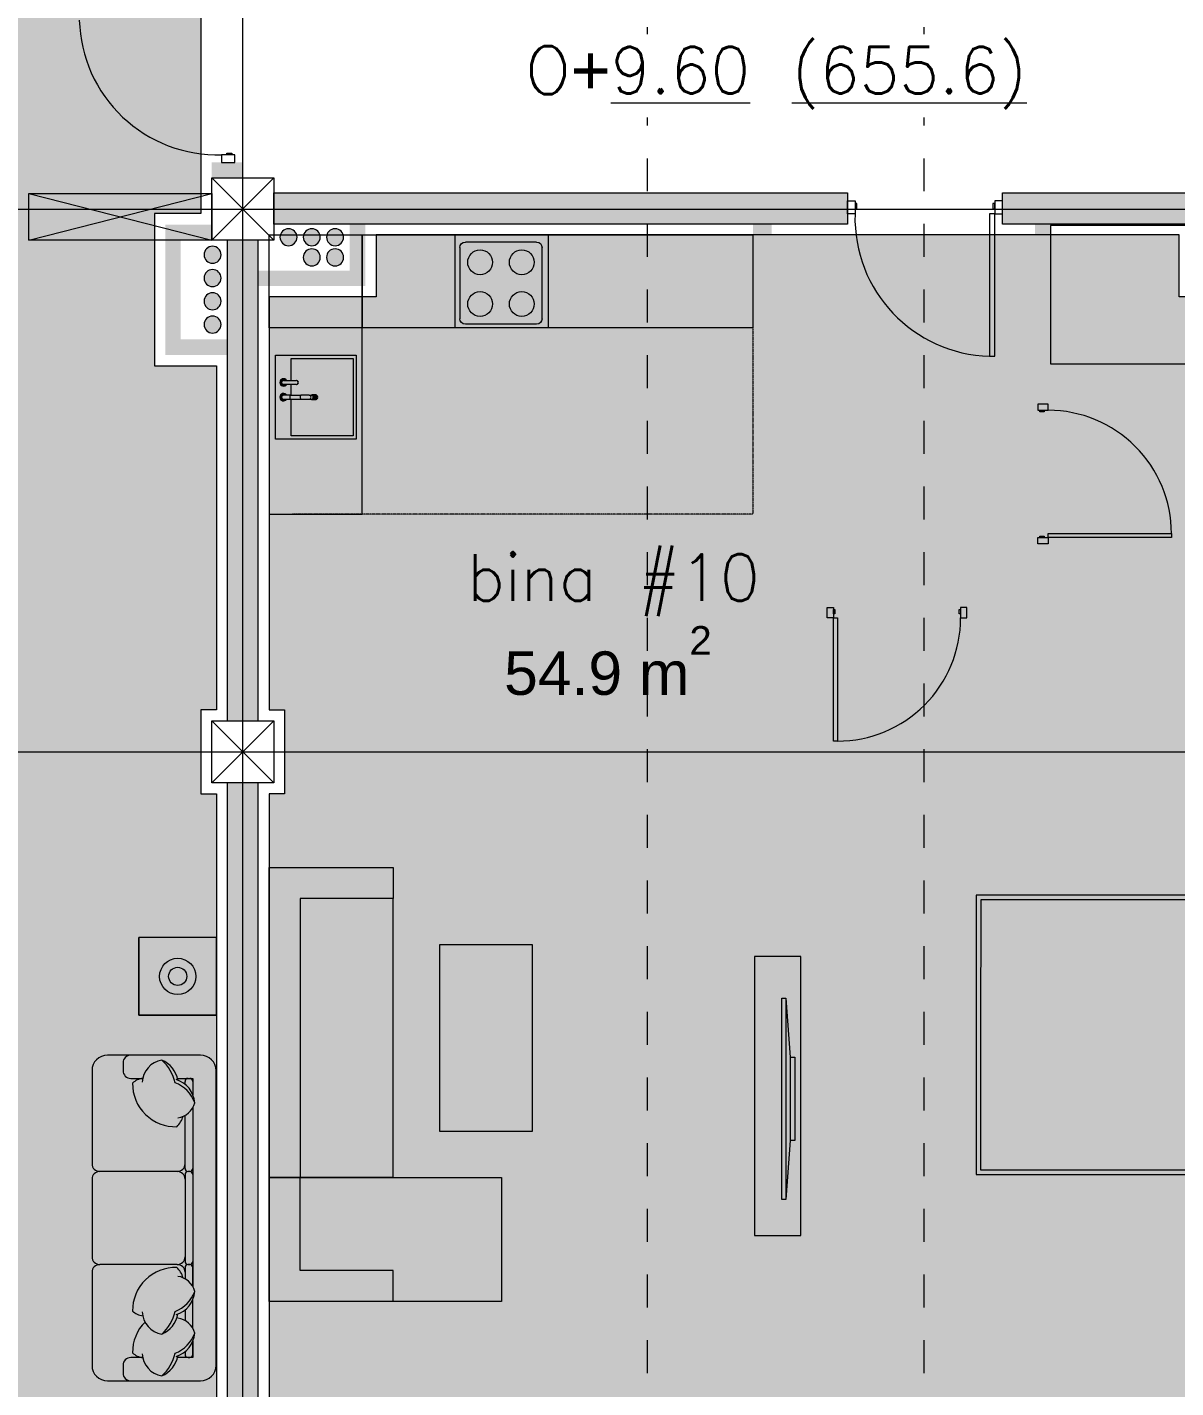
# Model space of a CAD drawing. Header units: millimetres. Extents: x 476571643 to 477489869, y 4620928210 to 4621294454.
# Drawn here: x 477222410 to 477229820, y 4621171027 to 4621179799 of the extents above; entities that cross this region are included whole.
import ezdxf

# ---------------------------------------------------------------- set-up
doc = ezdxf.new("R2010")
doc.units = ezdxf.units.MM
doc.header["$MEASUREMENT"] = 0
doc.set_wipeout_variables(frame=1)
for name, pattern in [('ACAD_ISO02W100', [7.5, 6, -1.5]), ('dash fine 0_25', [0.5952, 0.2976, -0.2976]), ('Dashed', [423.333333, 211.666667, -211.666667]), ('Wipeout_Contour', [1000, 0, -1000])]:
    doc.linetypes.add(name, pattern=pattern)
for name, color, linetype, lineweight in [('0_Pen_No__2_Pen_No__7_Pen_No__2_Pen_No__7', 7, 'Continuous', 0), ('2D Drafting - General_Pen_No__1_Pen_No__7', 7, 'Continuous', 0), ('2D Drafting - General_Pen_No__1_Pen_No__7_Pen_No__7', 7, 'Continuous', 0), ('2D Drafting - General_Pen_No__250_Pen_No__2_Pen_No__7', 7, 'Continuous', 0), ('2D Drafting - General_Pen_No__250_Pen_No__7_Pen_No__250', 7, 'Continuous', 0), ('2D Drafting - General_Pen_No__250_Pen_No__7_Pen_No__7', 7, 'Continuous', 0), ('2D Drafting - General_Pen_No__7_Pen_No__7_Pen_No__7', 7, 'Continuous', 0), ('Annotation - Text_Pen_No__7_Pen_No__142', 142, 'Continuous', 0), ('Doors_Pen_No__7_Pen_No__7_Pen_No__7', 7, 'Continuous', 0), ('G-Anno-Nplt_Pen_No__142', 142, 'Continuous', 0), ('G-Anno-Nplt_Pen_No__151', 151, 'Continuous', 0), ('G-Anno-Nplt_Pen_No__4', 7, 'Continuous', 0), ('New_--------AVEJI_MODZRAVI_Pen_No__7', 7, 'Continuous', 0), ('New_--------AVEJI_UDZRAVI_Pen_No__7', 7, 'Continuous', 0), ('New_._Pen_No__1', 1, 'Continuous', 0), ('New_0_Pen_No__7', 7, 'Continuous', 0), ('New_aveji_Pen_No__7', 7, 'Continuous', 0), ('New_R03_Nakveti_Pen_No__4', 7, 'Continuous', 0), ('New_shenobebi_Pen_No__1', 1, 'Continuous', 0), ('shaxtebi da milebi_Pen_No__1_Pen_No__1_Pen_No__1', 1, 'Continuous', 0), ('shaxtebi da milebi_Pen_No__5_Pen_No__5_Pen_No__5', 5, 'Continuous', 0), ('zoma_Pen_No__142', 142, 'Continuous', 0), ('zoma_Pen_No__5_Pen_No__5', 5, 'Continuous', 0)]:
    doc.layers.add(name, color=color, linetype=linetype, lineweight=lineweight)
doc.layers.add('New_--aveji_Pen_No__251', color=7, linetype='Continuous', lineweight=0, true_color=0x656565)
doc.layers.add('shaxtebi da milebi_Pen_No__5_Pen_No__5_Pen_No__252', color=7, linetype='Continuous', lineweight=0, true_color=0x666666)
doc.layers.add('New_R03_Nakveti', color=7, linetype='Continuous')
doc.layers.add('zoma', color=7, linetype='Continuous')
doc.styles.add('GENERATED_STYLE_1', font='arial.ttf')
doc.styles.add('GENERATED_STYLE_2', font='arial.ttf')
doc.dimstyles.new('GENERATED_STYLE__7', dxfattribs={"dimtxt": 200, "dimasz": 64.421331, "dimexe": 0.18, "dimexo": 3, "dimgap": 0.09, "dimtad": 1, "dimlfac": 0.001, "dimzin": 0, "dimdsep": 46, "dimtxsty": 'GENERATED_STYLE_2', "dimblk": 'ARROWHEAD_2', "dimblk1": 'ARROWHEAD_2', "dimblk2": 'ARROWHEAD_2', "dimcen": 0.09, "dimclrd": 142, "dimclre": 142, "dimclrt": 142, "dimadec": 0, "dimazin": 0, "dimtfac": 1, "dimtdec": 4, "dimtmove": 0, "dimatfit": 3, "dimfxl": 1, "dimtolj": 1, "dimtzin": 0, "dimarcsym": 0})

# ---------------------------------------------------------------- blocks, each defined once
blk = doc.blocks.new('Bed Layout 23')
at = {"layer": 'New_R03_Nakveti_Pen_No__4', "color": 7, "linetype": 'Continuous', "lineweight": 0}
for p, q in [((-900, 0), (-1400, 0)), ((-1400, 0), (-1400, -300)), ((-900, -300), (-900, 0)), ((900, 0), (-900, 0)), ((-900, 0), (-900, -2000)), ((1400, 0), (900, 0)), ((900, 0), (900, -300)), ((900, -2000), (900, 0)), ((1400, -300), (1400, 0)), ((-1400, -300), (-900, -300)), ((900, -300), (1400, -300)), ((-690, -440), (-870, -620)), ((0, -440), (-690, -440)), ((-690, -440), (-690, -620)), ((690, -440), (0, -440)), ((870, -620), (690, -440)), ((690, -440), (690, -620)), ((-870, -620), (-870, -1970)), ((-870, -620), (-690, -620)), ((870, -620), (690, -620)), ((870, -1970), (870, -620)), ((-900, -2000), (900, -2000)), ((-870, -1970), (0, -1970)), ((0, -1970), (870, -1970))]:
    blk.add_line(p, q, dxfattribs=at)
at = {"layer": 'New_R03_Nakveti_Pen_No__4', "color": 7, "linetype": 'Continuous', "lineweight": 0, "flags": 128}
for points in [[(-60, -440), (-60, -60), (-840, -60), (-840, -480), (-730, -480), (-690, -440)], [(690, -440), (730, -480), (840, -480), (840, -60), (60, -60), (60, -440)]]:
    blk.add_lwpolyline(points, close=True, dxfattribs=at)
blk = doc.blocks.new('*D1381', base_point=(476844527.1, 4621385791))
at = {"layer": 'zoma_Pen_No__142', "color": 142, "linetype": 'Continuous', "lineweight": 0, "transparency": 16777216}
for p, q in [((477240444.6, 4621185727.3), (477240317.5, 4621185727.3)), ((477240423.4, 4621185702.8), (477240338.7, 4621185751.7)), ((477240381, 4621168027.3), (477240381, 4621185727.3)), ((477240444.6, 4621168027.3), (477240317.5, 4621168027.3)), ((477240338.7, 4621168051.7), (477240423.4, 4621168002.8)), ((477240381, 4621167985.8), (477240381, 4621168027.3))]:
    blk.add_line(p, q, dxfattribs=at)
at = {"layer": 'zoma_Pen_No__142', "color": 142, "lineweight": 0, "transparency": 16777216, "insert": (477240341, 4621176535.3), "char_height": 200, "attachment_point": 7, "rotation": 90, "style": 'GENERATED_STYLE_2'}
blk.add_mtext('\\A1;{\\pql;\\fArial CYR|b0|i0|c204|p34;17.70}', dxfattribs=at)
blk = doc.blocks.new('ARROWHEAD_2')
at = {"color": 0, "linetype": 'Continuous', "lineweight": 0}
for p, q in [((0, 0), (-1, 0)), ((-0.38, -0.66), (0.38, 0.66))]:
    blk.add_line(p, q, dxfattribs=at)

msp = doc.modelspace()

# ---------------------------------------------------------------- hatches: boundary and pattern name
at = {"layer": '2D Drafting - General_Pen_No__250_Pen_No__2_Pen_No__7', "linetype": 'Continuous', "lineweight": 0}
for points in [[(477229011.083, 4621178530.53), (477229011.083, 4621177368.952), (477228911.359, 4621177368.952), (477228911.359, 4621178530.53)], [(477228911.359, 4621176468.952), (477229011.083, 4621176468.952), (477229011.083, 4621176078.616), (477228911.359, 4621176078.615)], [(477230660.935, 4621175980.492), (477230660.935, 4621176078.615), (477228471.456, 4621176078.616), (477228471.456, 4621175980.492)]]:
    msp.add_hatch(color=7, dxfattribs=at).paths.add_polyline_path(points)
at = {"layer": '2D Drafting - General_Pen_No__250_Pen_No__7_Pen_No__7', "linetype": 'Continuous', "lineweight": 0}
for points in [[(477223601.121, 4621178927.272), (477223601.121, 4621178827.272), (477223801.121, 4621178827.272), (477223801.121, 4621178927.272)], [(477224001.121, 4621178530.53), (477224001.121, 4621178730.53), (477227701.121, 4621178730.53), (477227701.121, 4621178530.53)], [(477228701.121, 4621178530.53), (477228701.121, 4621178730.53), (477230501.121, 4621178730.53), (477230501.121, 4621178530.53)], [(477223301.121, 4621177687.084), (477223301.121, 4621178527.272), (477223401.121, 4621178527.272), (477223601.121, 4621178527.272), (477223601.121, 4621178427.272), (477223401.121, 4621178427.272), (477223401.121, 4621177787.272), (477223701.121, 4621177787.272), (477223701.121, 4621177687.084)], [(477224491.121, 4621178530.53), (477224591.309, 4621178530.53), (477224591.309, 4621178130.53), (477223901.121, 4621178130.53), (477223901.121, 4621178230.53), (477224491.121, 4621178230.53)], [(477227091.766, 4621177577.567), (477227091.766, 4621178530.53), (477227211.766, 4621178530.53), (477227211.766, 4621177577.567)], [(477223901.121, 4621175327.272), (477223901.121, 4621178427.272), (477223701.121, 4621178427.272), (477223701.121, 4621175327.272)], [(477227521.394, 4621176078.616), (477227571.456, 4621176078.616), (477227571.456, 4621175980.492), (477227521.394, 4621175980.492), (477227521.394, 4621169927.272), (477227401.394, 4621169927.272), (477227401.394, 4621176078.616)], [(477223901.121, 4621168427.272), (477223901.121, 4621174927.272), (477223701.121, 4621174927.272), (477223701.121, 4621168427.272)]]:
    msp.add_hatch(color=7, dxfattribs=at).paths.add_polyline_path(points)
at = {"layer": 'G-Anno-Nplt_Pen_No__151', "linetype": 'Continuous', "lineweight": 0, "true_color": 0x1f2f3f}
for points in [[(477216971.12, 4621173967.084), (477217371.121, 4621173967.084), (477217371.121, 4621175097.272), (477217171.121, 4621175097.272), (477217171.121, 4621175397.272), (477216971.12, 4621175397.272), (477216971.12, 4621178357.272), (477217171.121, 4621178357.272), (477217171.121, 4621178527.272), (477217171.121, 4621178657.272), (477217371.121, 4621178657.272), (477217371.121, 4621179787.46), (477216971.121, 4621179787.46), (477216971.121, 4621184357.272), (477220471.302, 4621184357.272), (477220471.302, 4621185457.272), (477223531.121, 4621185457.272), (477223531.121, 4621185257.272), (477223531.121, 4621181520.891), (477223601.24, 4621181520.891), (477223601.24, 4621180170.843), (477223531.121, 4621180170.843), (477223531.121, 4621178597.272), (477223231.121, 4621178597.272), (477223231.121, 4621177617.084), (477223631.121, 4621177617.084), (477223631.121, 4621175397.272), (477223531.121, 4621175397.272), (477223531.121, 4621174857.272), (477223631.121, 4621174857.272), (477223631.121, 4621169997.272), (477216971.12, 4621169997.272)], [(477223971.121, 4621169997.272), (477230531.121, 4621169997.272), (477230531.121, 4621174857.272), (477230431.121, 4621174857.272), (477230431.121, 4621175397.272), (477230531.121, 4621175397.272), (477230531.121, 4621178060.53), (477229840.933, 4621178060.53), (477229840.933, 4621178460.53), (477224661.309, 4621178460.53), (477224661.309, 4621178060.529), (477223971.121, 4621178060.529), (477223971.121, 4621175397.272), (477224071.121, 4621175397.272), (477224071.121, 4621174857.272), (477223971.121, 4621174857.272)]]:
    msp.add_hatch(color=169, dxfattribs=at).paths.add_polyline_path(points)
at = {"layer": 'shaxtebi da milebi_Pen_No__1_Pen_No__1_Pen_No__1', "linetype": 'Continuous', "lineweight": 0}
for points in [[(477224151.121, 4621178445.53, -1), (477224041.121, 4621178445.53, -1)], [(477223606.121, 4621178277.272, -1), (477223606.121, 4621178387.272, -1)]]:
    msp.add_hatch(color=1, dxfattribs=at).paths.add_polyline_path(points)
at = {"layer": 'shaxtebi da milebi_Pen_No__5_Pen_No__5_Pen_No__252', "linetype": 'Continuous', "lineweight": 0, "true_color": 0x666666}
for points in [[(477224301.121, 4621178315.53, 1), (477224191.121, 4621178315.53, 1)], [(477223606.121, 4621177827.272, 1), (477223606.121, 4621177937.272, 1)]]:
    msp.add_hatch(color=251, dxfattribs=at).paths.add_polyline_path(points)
at = {"layer": 'shaxtebi da milebi_Pen_No__5_Pen_No__5_Pen_No__5', "linetype": 'Continuous', "lineweight": 0}
for points in [[(477224246.121, 4621178500.53, 1), (477224246.121, 4621178390.53, 1)], [(477224396.121, 4621178500.53, 1), (477224396.121, 4621178390.53, 1)], [(477224396.121, 4621178370.53, 1), (477224396.121, 4621178260.53, 1)], [(477223606.121, 4621178237.272, 1), (477223606.121, 4621178127.272, 1)], [(477223606.121, 4621178087.272, 1), (477223606.121, 4621177977.272, 1)]]:
    msp.add_hatch(color=5, dxfattribs=at).paths.add_polyline_path(points)

# ---------------------------------------------------------------- linework, layer by layer
at = {"layer": '0_Pen_No__2_Pen_No__7_Pen_No__2_Pen_No__7', "color": 7, "linetype": 'Continuous', "lineweight": 0, "flags": 128}
msp.add_lwpolyline([(477229910.933, 4621178521.781), (477229011.083, 4621178521.781), (477229011.083, 4621177628.784), (477229910.933, 4621177628.783)], close=True, dxfattribs=at)
at = {"layer": '2D Drafting - General_Pen_No__1_Pen_No__7', "color": 7, "linetype": 'Continuous', "lineweight": 0}
for p, q in [((477223601.121, 4621178427.272), (477224001.121, 4621178827.272)), ((477224001.121, 4621178427.272), (477223601.121, 4621178827.272)), ((477223601.121, 4621174927.272), (477224001.121, 4621175327.272)), ((477224001.121, 4621174927.272), (477223601.121, 4621175327.272))]:
    msp.add_line(p, q, dxfattribs=at)
at = {"layer": '2D Drafting - General_Pen_No__1_Pen_No__7', "color": 7, "linetype": 'Continuous', "lineweight": 0, "flags": 128}
for points in [[(477224001.121, 4621178427.272), (477223601.121, 4621178427.272), (477223601.121, 4621178827.272), (477224001.121, 4621178827.272)], [(477224001.121, 4621174927.272), (477223601.121, 4621174927.272), (477223601.121, 4621175327.272), (477224001.121, 4621175327.272)]]:
    msp.add_lwpolyline(points, close=True, dxfattribs=at)
at = {"layer": '2D Drafting - General_Pen_No__1_Pen_No__7_Pen_No__7', "color": 7, "linetype": 'Continuous', "lineweight": 0}
for centre, start, end in [((477223639.369, 4621179869.55), 181.603806, 271.603806), ((477228643.399, 4621178570.362), 178.396194, 268.396194)]:
    msp.add_arc(centre, 893.239, start, end, dxfattribs=at)
at = {"layer": '2D Drafting - General_Pen_No__250_Pen_No__7_Pen_No__250', "color": 7, "linetype": 'Continuous', "lineweight": 0, "flags": 128}
for points in [[(477223901.121, 4621175327.272), (477223901.121, 4621178427.272), (477223701.121, 4621178427.272), (477223701.121, 4621175327.272)], [(477223901.121, 4621168427.272), (477223901.121, 4621174927.272), (477223701.121, 4621174927.272), (477223701.121, 4621168427.272)]]:
    msp.add_lwpolyline(points, close=True, dxfattribs=at)
at = {"layer": '2D Drafting - General_Pen_No__250_Pen_No__7_Pen_No__7', "color": 7, "linetype": 'Continuous', "lineweight": 0, "flags": 128}
for points in [[(477224001.121, 4621178530.53), (477224001.121, 4621178730.53), (477227701.121, 4621178730.53), (477227701.121, 4621178530.53)], [(477228701.121, 4621178530.53), (477228701.121, 4621178730.53), (477230501.121, 4621178730.53), (477230501.121, 4621178530.53)]]:
    msp.add_lwpolyline(points, close=True, dxfattribs=at)
at = {"layer": '2D Drafting - General_Pen_No__7_Pen_No__7_Pen_No__7', "color": 7, "linetype": 'Continuous', "lineweight": 0}
for centre, start, end in [((477228997.109, 4621176535.129), 359.9999916, 90.0016731), ((477227637.634, 4621175990.819), 270, 0.0016803)]:
    msp.add_arc(centre, 794.311, start, end, dxfattribs=at)
at = {"layer": 'Doors_Pen_No__7_Pen_No__7_Pen_No__7', "color": 7, "linetype": 'Continuous', "lineweight": 0, "flags": 128}
for points in [[(477223749.035, 4621178927.272), (477223749.035, 4621178976.661), (477223664.369, 4621178976.661), (477223664.369, 4621178927.272)], [(477223731.035, 4621178987.772), (477223731.035, 4621178976.661), (477223697.702, 4621178976.661), (477223697.702, 4621178987.772)], [(477227701.121, 4621178680.029), (477227750.51, 4621178680.029), (477227750.51, 4621178595.362), (477227701.121, 4621178595.362)], [(477227761.621, 4621178662.029), (477227750.51, 4621178662.029), (477227750.51, 4621178628.695), (477227761.621, 4621178628.695)], [(477228651.732, 4621178662.029), (477228640.621, 4621178662.029), (477228640.621, 4621178628.695), (477228651.732, 4621178628.695)], [(477228701.121, 4621178680.029), (477228651.732, 4621178680.029), (477228651.732, 4621178595.362), (477228701.121, 4621178595.362)], [(477228651.732, 4621178595.362), (477228618.399, 4621178595.362), (477228618.399, 4621177677.473), (477228651.732, 4621177677.473)], [(477228929.352, 4621177368.952), (477228929.352, 4621177329.44), (477228997.085, 4621177329.44), (477228997.085, 4621177368.952)], [(477228943.752, 4621177320.552), (477228943.752, 4621177329.44), (477228970.419, 4621177329.44), (477228970.419, 4621177320.552)], [(477228929.375, 4621176468.952), (477228929.375, 4621176508.463), (477228997.109, 4621176508.463), (477228997.109, 4621176468.952)], [(477228943.775, 4621176508.463), (477228943.775, 4621176517.352), (477228970.442, 4621176517.352), (477228970.442, 4621176508.463)], [(477228997.109, 4621176508.463), (477228997.109, 4621176535.129), (477229791.42, 4621176535.129), (477229791.42, 4621176508.463)], [(477227571.456, 4621176058.552), (477227610.967, 4621176058.552), (477227610.967, 4621175990.819), (477227571.456, 4621175990.819)], [(477227610.967, 4621176044.152), (477227619.856, 4621176044.152), (477227619.856, 4621176017.485), (477227610.967, 4621176017.485)], [(477227610.967, 4621175990.819), (477227637.634, 4621175990.819), (477227637.634, 4621175196.507), (477227610.967, 4621175196.507)], [(477228423.056, 4621176044.175), (477228431.945, 4621176044.175), (477228431.945, 4621176017.509), (477228423.056, 4621176017.509)], [(477228471.456, 4621176058.575), (477228431.945, 4621176058.575), (477228431.945, 4621175990.842), (477228471.456, 4621175990.842)]]:
    msp.add_lwpolyline(points, close=True, dxfattribs=at)
at = {"layer": 'G-Anno-Nplt_Pen_No__4', "color": 7, "linetype": 'Continuous', "lineweight": 0, "flags": 128}
msp.add_lwpolyline([(477223531.121, 4621180170.843), (477223531.121, 4621178597.272), (477223231.121, 4621178597.272), (477223231.121, 4621177617.084), (477223631.121, 4621177617.084), (477223631.121, 4621175397.272), (477223531.121, 4621175397.272), (477223531.121, 4621174857.272), (477223631.121, 4621174857.272), (477223631.121, 4621169997.272)], dxfattribs=at)
msp.add_lwpolyline([(477223971.121, 4621169997.272), (477230531.121, 4621169997.272), (477230531.121, 4621174857.272), (477230431.121, 4621174857.272), (477230431.121, 4621175397.272), (477230531.121, 4621175397.272), (477230531.121, 4621178060.53), (477229840.933, 4621178060.53), (477229840.933, 4621178460.53), (477224661.309, 4621178460.53), (477224661.309, 4621178060.529), (477223971.121, 4621178060.529), (477223971.121, 4621175397.272), (477224071.121, 4621175397.272), (477224071.121, 4621174857.272), (477223971.121, 4621174857.272)], close=True, dxfattribs=at)
at = {"layer": 'New_--------AVEJI_MODZRAVI_Pen_No__7', "color": 7, "linetype": 'dash fine 0_25', "lineweight": 0}
msp.add_lwpolyline([(477227091.766, 4621177860.53), (477227091.766, 4621176660.53), (477224120.822, 4621176660.529)], dxfattribs=at)
at = {"layer": 'New_--------AVEJI_UDZRAVI_Pen_No__7', "color": 7, "linetype": 'Continuous', "lineweight": 0}
for p, q in [((477225201.627, 4621178379.064), (477225201.627, 4621177919.797)), ((477225696.103, 4621178414.239), (477225236.836, 4621178414.239)), ((477225731.278, 4621177919.796), (477225731.278, 4621178379.064)), ((477224571.121, 4621177860.529), (477223971.121, 4621177860.529)), ((477225696.103, 4621177884.622), (477225236.835, 4621177884.622))]:
    msp.add_line(p, q, dxfattribs=at)
for points in [[(477224571.119, 4621177860.529), (477223971.58, 4621177860.529), (477223971.58, 4621178460.529), (477224571.119, 4621178460.529)], [(477224571.119, 4621177860.529), (477224571.119, 4621178460.529), (477227091.766, 4621178460.53), (477227091.766, 4621177860.53)], [(477225771.119, 4621178460.529), (477225771.119, 4621177860.529), (477225171.119, 4621177860.529), (477225171.119, 4621178460.529)]]:
    msp.add_lwpolyline(points, close=True, dxfattribs=at)
msp.add_lwpolyline([(477223971.121, 4621177860.529), (477223971.121, 4621176660.529), (477224571.121, 4621176660.529), (477224571.121, 4621177860.529)], dxfattribs=at)
for centre in [(477225332.009, 4621178283.89), (477225600.895, 4621178283.89), (477225332.009, 4621178014.97), (477225600.895, 4621178014.97)]:
    msp.add_circle(centre, 80, dxfattribs=at)
for points in [[(477225201.627, 4621178379.064), (477225201.627, 4621178398.495), (477225217.405, 4621178414.239), (477225236.801, 4621178414.239)], [(477225696.103, 4621178414.239), (477225715.534, 4621178414.239), (477225731.278, 4621178398.495), (477225731.278, 4621178379.064)], [(477225236.835, 4621177884.622), (477225217.405, 4621177884.622), (477225201.627, 4621177900.366), (477225201.627, 4621177919.797)], [(477225731.278, 4621177919.796), (477225731.278, 4621177900.366), (477225715.534, 4621177884.622), (477225696.103, 4621177884.622)]]:
    msp.add_open_spline(points, degree=3, dxfattribs=at)
at = {"layer": 'New_--aveji_Pen_No__251', "color": 251, "linetype": 'Continuous', "lineweight": 0, "true_color": 0x656565}
for p, q in [((477224064.253, 4621177521.895), (477224145.719, 4621177521.895)), ((477224145.719, 4621177496.136), (477224064.253, 4621177496.136)), ((477224112.689, 4621177426.825), (477224112.689, 4621177496.136)), ((477224147.143, 4621177521.895), (477224145.719, 4621177521.895)), ((477224145.719, 4621177496.136), (477224147.143, 4621177496.136)), ((477224106.724, 4621177426.825), (477224064.253, 4621177426.825)), ((477224064.253, 4621177401.065), (477224106.724, 4621177401.065)), ((477224106.724, 4621177426.825), (477224174.766, 4621177426.825)), ((477224106.724, 4621177401.065), (477224174.766, 4621177401.065)), ((477224229.886, 4621177426.825), (477224174.766, 4621177426.825)), ((477224174.766, 4621177401.065), (477224229.886, 4621177401.065)), ((477224229.886, 4621177426.825), (477224244.606, 4621177426.825)), ((477224229.886, 4621177401.065), (477224244.606, 4621177401.065)), ((477224249.141, 4621177399.744), (477224245.32, 4621177399.744)), ((477224249.149, 4621177399.74), (477224245.323, 4621177399.74)), ((477224245.326, 4621177428.15), (477224269.289, 4621177428.15)), ((477224249.15, 4621177399.74), (477224273.113, 4621177399.74)), ((477224273.116, 4621177428.15), (477224249.153, 4621177428.15)), ((477224274.27, 4621177400.001), (477224250.302, 4621177400.001)), ((477224274.269, 4621177399.998), (477224250.306, 4621177399.998)), ((477224250.309, 4621177427.891), (477224274.272, 4621177427.891)), ((477224253.842, 4621177401.643), (477224277.805, 4621177401.643)), ((477224277.808, 4621177426.245), (477224253.845, 4621177426.245)), ((477224280.002, 4621177422.937), (477224254.35, 4621177422.937)), ((477224280.002, 4621177404.953), (477224254.35, 4621177404.953)), ((477224278.785, 4621177402.382), (477224254.817, 4621177402.382)), ((477224278.785, 4621177402.379), (477224254.822, 4621177402.379)), ((477224254.824, 4621177425.509), (477224278.787, 4621177425.509)), ((477224282.455, 4621177418.812), (477224256.803, 4621177418.812)), ((477224282.455, 4621177409.079), (477224256.803, 4621177409.079)), ((477224257.528, 4621177405.42), (477224281.492, 4621177405.42)), ((477224281.493, 4621177422.467), (477224257.53, 4621177422.467)), ((477224283.316, 4621177413.945), (477224257.665, 4621177413.945)), ((477224282.146, 4621177406.522), (477224258.178, 4621177406.522)), ((477224282.146, 4621177406.521), (477224258.183, 4621177406.521)), ((477224258.185, 4621177421.366), (477224282.148, 4621177421.366)), ((477224259.648, 4621177410.494), (477224283.611, 4621177410.494)), ((477224283.612, 4621177417.393), (477224259.649, 4621177417.393)), ((477224283.841, 4621177411.793), (477224259.878, 4621177411.793)), ((477224259.879, 4621177416.094), (477224283.842, 4621177416.094))]:
    msp.add_line(p, q, dxfattribs=at)
at = {"layer": 'New_--aveji_Pen_No__251', "color": 251, "linetype": 'ACAD_ISO02W100', "lineweight": 0, "true_color": 0x656565}
for points in [[(477224571.12, 4621177860.529), (477224571.119, 4621178460.529)], [(477225171.12, 4621177860.53), (477225171.119, 4621178460.53)]]:
    msp.add_lwpolyline(points, dxfattribs=at)
at = {"layer": 'New_--aveji_Pen_No__251', "color": 251, "linetype": 'Continuous', "lineweight": 0, "true_color": 0x656565}
for points in [[(477224012.953, 4621177684.021), (477224532.953, 4621177684.021), (477224532.953, 4621177143.907), (477224012.953, 4621177143.906)], [(477227101.394, 4621173808.914), (477227101.394, 4621172008.914), (477227401.394, 4621172008.914), (477227401.394, 4621173808.914)], [(477227332.794, 4621172621.516), (477227304.703, 4621172240.241), (477227278.871, 4621172240.241), (477227278.871, 4621173540.241), (477227304.703, 4621173540.241), (477227332.794, 4621173158.966)]]:
    msp.add_lwpolyline(points, close=True, dxfattribs=at)
for points in [[(477224112.689, 4621177521.895), (477224112.689, 4621177664.021), (477224512.953, 4621177664.021), (477224512.953, 4621177163.907), (477224112.689, 4621177163.906), (477224112.689, 4621177401.065)], [(477227304.703, 4621173540.241), (477227304.703, 4621172240.241)], [(477227332.794, 4621173158.966), (477227362.794, 4621173158.966), (477227362.794, 4621172621.516), (477227332.794, 4621172621.516)]]:
    msp.add_lwpolyline(points, dxfattribs=at)
for centre, radius, start, end in [((477224064.253, 4621177509.016), 23.813, 32.7418999, 180.0000361), ((477224064.253, 4621177509.016), 23.813, 180.0000362, 327.2581731), ((477224064.253, 4621177509.016), 23.805, 32.7551258, 180.000036), ((477224064.253, 4621177509.016), 23.805, 180.0000362, 327.2449473), ((477224064.253, 4621177509.016), 23.778, 32.7967672, 180.0000361), ((477224064.253, 4621177509.016), 23.778, 180.0000361, 327.2033058), ((477224064.253, 4621177509.016), 23.724, 32.8803915, 180.0000364), ((477224064.253, 4621177509.016), 23.724, 180.0000357, 327.1196808), ((477224064.253, 4621177509.016), 23.635, 33.0201467, 180.0000361), ((477224064.253, 4621177509.016), 23.635, 180.0000366, 326.9799249), ((477224064.253, 4621177509.016), 23.146, 33.8112329, 180.000036), ((477224064.253, 4621177509.016), 23.146, 180.0000361, 326.1888401), ((477224064.253, 4621177509.016), 17.327, 48.0169436, 180.0000369), ((477224064.253, 4621177509.016), 17.327, 180.0000364, 311.9831287), ((477224064.253, 4621177509.016), 16.761, 50.2111124, 180.0000368), ((477224064.253, 4621177509.016), 16.761, 180.0000352, 309.7889613), ((477224064.253, 4621177509.016), 16.55, 51.0972052, 180.000036), ((477224064.253, 4621177509.016), 16.55, 180.0000368, 308.902866), ((477224064.253, 4621177509.016), 16.328, 52.0736237, 180.0000361), ((477224064.253, 4621177509.016), 16.328, 180.0000367, 307.9264474), ((477224064.253, 4621177509.016), 15.483, 56.2877779, 180.0000356), ((477224064.253, 4621177509.016), 15.483, 180.0000357, 303.7122948), ((477224064.253, 4621177509.016), 13.402, 73.9491439, 180.0000359), ((477224064.253, 4621177509.016), 13.402, 180.0000362, 286.0509302), ((477224064.253, 4621177509.016), 12.88, 90.0000371, 270.0000371), ((477224064.253, 4621177413.945), 23.813, 32.7418999, 180.0000361), ((477224064.253, 4621177413.945), 23.813, 180.0000362, 327.2581729), ((477224064.253, 4621177413.945), 23.805, 32.7551256, 180.000036), ((477224064.253, 4621177413.945), 23.805, 180.0000362, 327.2449472), ((477224064.253, 4621177413.945), 23.778, 32.7967672, 180.0000361), ((477224064.253, 4621177413.945), 23.778, 180.0000362, 327.2033057), ((477224064.253, 4621177413.945), 23.724, 32.8803916, 180.0000364), ((477224064.253, 4621177413.945), 23.724, 180.0000358, 327.1196815), ((477224064.253, 4621177413.945), 23.635, 33.0201475, 180.0000361), ((477224064.253, 4621177413.945), 23.635, 180.0000355, 326.9799262), ((477224064.253, 4621177413.945), 23.146, 33.8112328, 180.0000362), ((477224064.253, 4621177413.945), 23.146, 180.0000361, 326.1888402), ((477224064.253, 4621177413.945), 17.327, 48.0169448, 180.0000369), ((477224064.253, 4621177413.945), 17.327, 180.0000351, 311.9831285), ((477224064.253, 4621177413.945), 16.761, 50.2111124, 180.0000368), ((477224064.253, 4621177413.945), 16.761, 180.0000355, 309.788961), ((477224064.253, 4621177413.945), 16.55, 51.0972052, 180.000036), ((477224064.253, 4621177413.945), 16.55, 180.000036, 308.9028684), ((477224064.253, 4621177413.945), 16.328, 52.0736236, 180.0000363), ((477224064.253, 4621177413.945), 16.328, 180.0000367, 307.9264474), ((477224064.253, 4621177413.945), 15.483, 56.2877775, 180.0000359), ((477224064.253, 4621177413.945), 15.483, 180.0000349, 303.7122974), ((477224064.253, 4621177413.945), 13.402, 73.9491439, 180.0000359), ((477224064.253, 4621177413.945), 13.402, 180.0000362, 286.0509302), ((477224064.253, 4621177413.945), 12.88, 90.0000368, 180.0000352), ((477224064.253, 4621177413.945), 12.88, 180.0000369, 270.0000374)]:
    msp.add_arc(centre, radius, start, end, dxfattribs=at)
for centre, major_axis, ratio, start_param, end_param in [((477224145.719, 4621177509.016), (0, 12.88), 0.98480799, 3.14159259, 6.28318532), ((477224147.143, 4621177509.016), (0, 12.88), 0.98480506, 3.14159251, 6.28318517), ((477224106.724, 4621177413.945), (0, 12.88), 0.23905575, 0.00000006, 1.57079633), ((477224106.724, 4621177413.945), (0, 12.88), 0.23905575, 1.57079633, 3.14159271), ((477224174.766, 4621177413.945), (0, 12.88), 0.23905575, 6.28318507, 7.85398163), ((477224174.766, 4621177413.945), (0, 12.88), 0.23905575, 1.57079633, 3.14159271), ((477224229.886, 4621177413.945), (0, 12.88), 0.88988826, 4.71238898, 6.28318531), ((477224229.886, 4621177413.945), (0, 12.88), 0.88988826, 3.14159267, 4.71238898), ((477224246.648, 4621177413.945), (0, 13.515), 0.88988826, 0.08069143, 0.30793908), ((477224246.648, 4621177413.945), (0, 13.515), 0.88988826, 2.83365359, 3.06057562), ((477224247.238, 4621177413.945), (0, 14.367), 0.88988826, 2.8990159, 2.99122137), ((477224247.238, 4621177413.945), (0, 14.367), 0.88988826, 0.15012236, 0.24232781), ((477224244.606, 4621177413.945), (0, 12.88), 0.88988826, 4.71238898, 6.28318531), ((477224244.606, 4621177413.945), (0, 12.88), 0.88988826, 3.14159259, 4.71238898), ((477224246.431, 4621177413.945), (0, 12.82), 0.88988826, 3.09068451, 3.13000646), ((477224246.431, 4621177413.945), (0, 12.82), 0.88988826, 0.01153518, 0.05090817), ((477224246.431, 4621177413.945), (0, 12.82), 0.88988826, 5.90202136, 6.27159918), ((477224246.431, 4621177413.945), (0, 12.82), 0.88988826, 3.15312769, 3.52270557), ((477224246.648, 4621177413.945), (0, 13.515), 0.88988826, 3.22228408, 3.45327474), ((477224246.648, 4621177413.945), (0, 13.515), 0.88988826, 5.97117764, 6.20216828), ((477224247.238, 4621177413.945), (0, 14.367), 0.88988826, 3.29171498, 3.38392044), ((477224247.238, 4621177413.945), (0, 14.367), 0.88988826, 6.04060858, 6.13281399), ((477224246.431, 4621177413.945), (0, 12.82), 0.88988826, 3.54582678, 3.91540464), ((477224246.431, 4621177413.945), (0, 12.82), 0.88988826, 5.50932229, 5.87890013), ((477224246.648, 4621177413.945), (0, 13.515), 0.88988826, 3.61498315, 3.84597379), ((477224246.648, 4621177413.945), (0, 13.515), 0.88988826, 5.57847855, 5.80946922), ((477224247.238, 4621177413.945), (0, 14.367), 0.88988826, 3.68441407, 3.77661956), ((477224247.238, 4621177413.945), (0, 14.367), 0.88988826, 5.64790952, 5.74011495), ((477224246.431, 4621177413.945), (0, 12.82), 0.88988826, 5.1166232, 5.48620103), ((477224246.431, 4621177413.945), (0, 12.82), 0.88988826, 3.93852589, 4.30810372), ((477224246.648, 4621177413.945), (0, 13.515), 0.88988826, 4.00768224, 4.23867289), ((477224246.648, 4621177413.945), (0, 13.515), 0.88988826, 5.18577946, 5.41677015), ((477224246.431, 4621177413.945), (0, 12.82), 0.88988826, 4.72392409, 5.0935019), ((477224246.431, 4621177413.945), (0, 12.82), 0.88988826, 4.331225, 4.70080283), ((477224247.238, 4621177413.945), (0, 14.367), 0.88988826, 4.0771132, 4.16931861), ((477224247.238, 4621177413.945), (0, 14.367), 0.88988826, 5.25521041, 5.34741586), ((477224246.648, 4621177413.945), (0, 13.515), 0.88988826, 4.40038131, 4.63137199), ((477224246.648, 4621177413.945), (0, 13.515), 0.88988826, 4.79308039, 5.02407106), ((477224247.238, 4621177413.945), (0, 14.367), 0.88988826, 4.46981226, 4.5620177), ((477224247.238, 4621177413.945), (0, 14.367), 0.88988826, 4.86251133, 4.95471677), ((477224271.201, 4621177413.945), (0, 14.367), 0.88988826, 3.29171498, 3.38392044), ((477224271.201, 4621177413.945), (0, 14.367), 0.88988826, 6.04060858, 6.13281406), ((477224271.201, 4621177413.945), (0, 14.367), 0.88988826, 3.68441407, 3.7766195), ((477224271.201, 4621177413.945), (0, 14.367), 0.88988826, 5.64790952, 5.74011495), ((477224273.831, 4621177413.945), (0, 11.65), 0.88988826, 3.76046563, 3.84980682), ((477224273.831, 4621177413.945), (0, 11.65), 0.88988826, 5.57467637, 5.66419212), ((477224271.201, 4621177413.945), (0, 14.367), 0.88988826, 4.07711315, 4.16931861), ((477224271.201, 4621177413.945), (0, 14.367), 0.88988826, 5.25521041, 5.34741586), ((477224273.831, 4621177413.945), (0, 11.65), 0.88988826, 4.10641306, 5.31802189), ((477224271.201, 4621177413.945), (0, 14.367), 0.88988826, 4.46981225, 4.5620177), ((477224271.201, 4621177413.945), (0, 14.367), 0.88988826, 4.86251134, 4.95471679)]:
    msp.add_ellipse(centre, major_axis=major_axis, ratio=ratio, start_param=start_param, end_param=end_param, dxfattribs=at)
for points in [[(477224242.974, 4621177401.065), (477224243.352, 4621177400.721), (477224243.75, 4621177400.365), (477224244.167, 4621177399.999)], [(477224244.169, 4621177427.889), (477224243.752, 4621177427.523), (477224243.355, 4621177427.169), (477224242.977, 4621177426.825)], [(477224245.32, 4621177399.744), (477224245.434, 4621177399.995), (477224245.552, 4621177400.238), (477224245.675, 4621177400.474)], [(477224245.679, 4621177427.416), (477224245.557, 4621177427.654), (477224245.439, 4621177427.898), (477224245.326, 4621177428.15)], [(477224245.675, 4621177400.474), (477224245.885, 4621177400.697), (477224246.093, 4621177400.914), (477224246.299, 4621177401.126)], [(477224246.3, 4621177426.764), (477224246.095, 4621177426.976), (477224245.888, 4621177427.193), (477224245.679, 4621177427.416)], [(477224246.299, 4621177401.126), (477224246.313, 4621177401.155), (477224246.327, 4621177401.185), (477224246.341, 4621177401.214)], [(477224246.341, 4621177426.676), (477224246.327, 4621177426.705), (477224246.313, 4621177426.735), (477224246.3, 4621177426.764)], [(477224246.368, 4621177401.219), (477224246.433, 4621177401.188), (477224246.498, 4621177401.157), (477224246.563, 4621177401.126)], [(477224246.563, 4621177426.764), (477224246.498, 4621177426.733), (477224246.433, 4621177426.702), (477224246.368, 4621177426.672)], [(477224247.621, 4621177427.416), (477224247.256, 4621177427.193), (477224246.903, 4621177426.976), (477224246.563, 4621177426.764)], [(477224246.563, 4621177401.126), (477224246.902, 4621177400.914), (477224247.253, 4621177400.697), (477224247.617, 4621177400.474)], [(477224247.617, 4621177400.474), (477224248.105, 4621177400.236), (477224248.616, 4621177399.992), (477224249.15, 4621177399.74)], [(477224249.151, 4621177428.146), (477224248.618, 4621177427.895), (477224248.108, 4621177427.652), (477224247.621, 4621177427.416)], [(477224250.302, 4621177400.001), (477224250.306, 4621177400.372), (477224250.317, 4621177400.732), (477224250.336, 4621177401.081)], [(477224250.34, 4621177426.808), (477224250.322, 4621177427.158), (477224250.312, 4621177427.519), (477224250.309, 4621177427.891)], [(477224250.336, 4621177401.081), (477224250.449, 4621177401.411), (477224250.561, 4621177401.732), (477224250.675, 4621177402.045)], [(477224250.675, 4621177425.845), (477224250.563, 4621177426.158), (477224250.451, 4621177426.478), (477224250.34, 4621177426.808)], [(477224250.675, 4621177402.045), (477224250.676, 4621177402.095), (477224250.677, 4621177402.146), (477224250.679, 4621177402.196)], [(477224250.679, 4621177425.694), (477224250.677, 4621177425.744), (477224250.676, 4621177425.794), (477224250.675, 4621177425.845)], [(477224250.679, 4621177402.196), (477224250.758, 4621177402.184), (477224250.838, 4621177402.171), (477224250.918, 4621177402.158)], [(477224250.919, 4621177425.732), (477224250.838, 4621177425.719), (477224250.758, 4621177425.706), (477224250.679, 4621177425.694)], [(477224250.918, 4621177402.158), (477224251.309, 4621177402.08), (477224251.713, 4621177401.999), (477224252.131, 4621177401.916)], [(477224252.135, 4621177425.972), (477224251.715, 4621177425.89), (477224251.31, 4621177425.81), (477224250.919, 4621177425.732)], [(477224252.131, 4621177401.916), (477224252.676, 4621177401.828), (477224253.247, 4621177401.737), (477224253.842, 4621177401.643)], [(477224253.841, 4621177426.241), (477224253.247, 4621177426.149), (477224252.678, 4621177426.059), (477224252.135, 4621177425.972)], [(477224254.35, 4621177422.937), (477224254.368, 4621177422.996), (477224254.386, 4621177423.055), (477224254.405, 4621177423.114)], [(477224254.35, 4621177404.953), (477224254.43, 4621177404.964), (477224254.51, 4621177404.974), (477224254.591, 4621177404.985)], [(477224254.404, 4621177404.775), (477224254.386, 4621177404.835), (477224254.368, 4621177404.894), (477224254.35, 4621177404.953)], [(477224254.405, 4621177423.114), (477224254.413, 4621177423.48), (477224254.424, 4621177423.856), (477224254.439, 4621177424.241)], [(477224254.436, 4621177403.646), (477224254.422, 4621177404.033), (477224254.411, 4621177404.409), (477224254.404, 4621177404.775)], [(477224254.591, 4621177422.905), (477224254.51, 4621177422.916), (477224254.43, 4621177422.926), (477224254.35, 4621177422.937)], [(477224254.439, 4621177424.241), (477224254.556, 4621177424.651), (477224254.684, 4621177425.073), (477224254.824, 4621177425.509)], [(477224254.817, 4621177402.382), (477224254.679, 4621177402.816), (477224254.552, 4621177403.237), (477224254.436, 4621177403.646)], [(477224255.813, 4621177422.697), (477224255.392, 4621177422.768), (477224254.984, 4621177422.837), (477224254.591, 4621177422.905)], [(477224254.591, 4621177404.985), (477224254.983, 4621177405.051), (477224255.39, 4621177405.12), (477224255.81, 4621177405.19)], [(477224255.81, 4621177405.19), (477224256.358, 4621177405.264), (477224256.931, 4621177405.341), (477224257.528, 4621177405.42)], [(477224257.526, 4621177422.465), (477224256.93, 4621177422.545), (477224256.359, 4621177422.622), (477224255.813, 4621177422.697)], [(477224256.803, 4621177418.812), (477224256.842, 4621177418.87), (477224256.881, 4621177418.929), (477224256.92, 4621177418.987)], [(477224256.803, 4621177409.079), (477224256.875, 4621177409.111), (477224256.948, 4621177409.143), (477224257.021, 4621177409.176)], [(477224256.92, 4621177408.902), (477224256.881, 4621177408.961), (477224256.842, 4621177409.02), (477224256.803, 4621177409.079)], [(477224257.021, 4621177418.714), (477224256.948, 4621177418.746), (477224256.875, 4621177418.779), (477224256.803, 4621177418.812)], [(477224256.92, 4621177418.987), (477224257.057, 4621177419.351), (477224257.201, 4621177419.724), (477224257.353, 4621177420.107)], [(477224258.096, 4621177418.09), (477224257.725, 4621177418.303), (477224257.367, 4621177418.511), (477224257.021, 4621177418.714)], [(477224257.021, 4621177409.176), (477224257.366, 4621177409.377), (477224257.724, 4621177409.584), (477224258.094, 4621177409.796)], [(477224257.351, 4621177407.779), (477224257.2, 4621177408.163), (477224257.056, 4621177408.538), (477224256.92, 4621177408.902)], [(477224258.178, 4621177406.522), (477224257.886, 4621177406.954), (477224257.61, 4621177407.373), (477224257.351, 4621177407.779)], [(477224257.353, 4621177420.107), (477224257.614, 4621177420.514), (477224257.891, 4621177420.934), (477224258.185, 4621177421.366)], [(477224257.665, 4621177413.945), (477224257.722, 4621177413.994), (477224257.78, 4621177414.043), (477224257.839, 4621177414.093)], [(477224257.839, 4621177413.797), (477224257.78, 4621177413.846), (477224257.722, 4621177413.896), (477224257.665, 4621177413.945)], [(477224257.839, 4621177414.093), (477224258.094, 4621177414.398), (477224258.36, 4621177414.712), (477224258.636, 4621177415.034)], [(477224258.636, 4621177412.851), (477224258.36, 4621177413.175), (477224258.094, 4621177413.49), (477224257.839, 4621177413.797)], [(477224258.094, 4621177409.796), (477224258.589, 4621177410.022), (477224259.107, 4621177410.254), (477224259.648, 4621177410.494)], [(477224259.644, 4621177417.391), (477224259.104, 4621177417.631), (477224258.588, 4621177417.864), (477224258.096, 4621177418.09)], [(477224258.636, 4621177415.034), (477224259.03, 4621177415.377), (477224259.444, 4621177415.73), (477224259.879, 4621177416.094)], [(477224259.873, 4621177411.793), (477224259.44, 4621177412.156), (477224259.028, 4621177412.509), (477224258.636, 4621177412.851)], [(477224275.467, 4621177401.094), (477224275.088, 4621177400.741), (477224274.689, 4621177400.377), (477224274.27, 4621177400.001)], [(477224274.272, 4621177427.891), (477224274.691, 4621177427.514), (477224275.091, 4621177427.149), (477224275.47, 4621177426.795)], [(477224275.47, 4621177426.795), (477224275.621, 4621177426.609), (477224275.768, 4621177426.425), (477224275.911, 4621177426.245)], [(477224275.909, 4621177401.643), (477224275.765, 4621177401.463), (477224275.617, 4621177401.28), (477224275.467, 4621177401.094)], [(477224279.562, 4621177403.661), (477224279.318, 4621177403.248), (477224279.06, 4621177402.821), (477224278.785, 4621177402.382)], [(477224278.787, 4621177425.509), (477224279.062, 4621177425.068), (477224279.321, 4621177424.64), (477224279.565, 4621177424.226)], [(477224279.565, 4621177424.226), (477224279.71, 4621177423.824), (477224279.848, 4621177423.433), (477224279.978, 4621177423.053)], [(477224279.978, 4621177404.836), (477224279.846, 4621177404.456), (477224279.708, 4621177404.064), (477224279.562, 4621177403.661)], [(477224279.978, 4621177423.053), (477224279.986, 4621177423.015), (477224279.994, 4621177422.976), (477224280.002, 4621177422.937)], [(477224280.002, 4621177404.953), (477224279.994, 4621177404.914), (477224279.986, 4621177404.875), (477224279.978, 4621177404.836)], [(477224280.002, 4621177422.937), (477224280.034, 4621177422.93), (477224280.067, 4621177422.923), (477224280.1, 4621177422.916)], [(477224280.1, 4621177404.974), (477224280.067, 4621177404.967), (477224280.034, 4621177404.96), (477224280.002, 4621177404.953)], [(477224280.1, 4621177422.916), (477224280.37, 4621177422.846), (477224280.644, 4621177422.774), (477224280.922, 4621177422.7)], [(477224280.92, 4621177405.187), (477224280.643, 4621177405.114), (477224280.369, 4621177405.043), (477224280.1, 4621177404.974)], [(477224281.492, 4621177405.42), (477224281.303, 4621177405.34), (477224281.112, 4621177405.262), (477224280.92, 4621177405.187)], [(477224280.922, 4621177422.7), (477224281.112, 4621177422.625), (477224281.301, 4621177422.547), (477224281.487, 4621177422.467)], [(477224282.148, 4621177421.366), (477224282.267, 4621177420.928), (477224282.375, 4621177420.503), (477224282.473, 4621177420.092)], [(477224282.471, 4621177407.794), (477224282.373, 4621177407.383), (477224282.265, 4621177406.959), (477224282.146, 4621177406.522)], [(477224282.455, 4621177418.812), (477224282.482, 4621177418.79), (477224282.51, 4621177418.769), (477224282.538, 4621177418.747)], [(477224282.455, 4621177409.079), (477224282.46, 4621177409.04), (477224282.466, 4621177409.001), (477224282.472, 4621177408.963)], [(477224282.472, 4621177418.927), (477224282.466, 4621177418.888), (477224282.46, 4621177418.85), (477224282.455, 4621177418.812)], [(477224282.472, 4621177408.963), (477224282.475, 4621177408.584), (477224282.475, 4621177408.195), (477224282.471, 4621177407.794)], [(477224282.473, 4621177420.092), (477224282.476, 4621177419.693), (477224282.476, 4621177419.305), (477224282.472, 4621177418.927)], [(477224282.538, 4621177409.142), (477224282.51, 4621177409.121), (477224282.482, 4621177409.1), (477224282.455, 4621177409.079)], [(477224282.538, 4621177418.747), (477224282.759, 4621177418.537), (477224282.982, 4621177418.32), (477224283.207, 4621177418.098)], [(477224283.206, 4621177409.788), (477224282.981, 4621177409.567), (477224282.758, 4621177409.352), (477224282.538, 4621177409.142)], [(477224283.207, 4621177418.098), (477224283.345, 4621177417.87), (477224283.48, 4621177417.635), (477224283.611, 4621177417.393)], [(477224283.316, 4621177413.945), (477224283.334, 4621177413.913), (477224283.353, 4621177413.88), (477224283.371, 4621177413.848)], [(477224283.371, 4621177414.042), (477224283.353, 4621177414.01), (477224283.334, 4621177413.977), (477224283.316, 4621177413.945)], [(477224283.611, 4621177410.494), (477224283.48, 4621177410.251), (477224283.345, 4621177410.016), (477224283.206, 4621177409.788)], [(477224283.371, 4621177413.848), (477224283.498, 4621177413.529), (477224283.624, 4621177413.201), (477224283.751, 4621177412.864)], [(477224283.751, 4621177415.022), (477224283.625, 4621177414.686), (477224283.498, 4621177414.36), (477224283.371, 4621177414.042)], [(477224283.751, 4621177412.864), (477224283.787, 4621177412.518), (477224283.817, 4621177412.161), (477224283.841, 4621177411.793)], [(477224283.842, 4621177416.094), (477224283.818, 4621177415.725), (477224283.788, 4621177415.368), (477224283.751, 4621177415.022)]]:
    msp.add_open_spline(points, degree=3, dxfattribs=at)
at = {"layer": 'New_0_Pen_No__7', "color": 7, "linetype": 'Continuous', "lineweight": 0}
for p, q in [((477223131.121, 4621173429.776), (477223131.121, 4621173929.776)), ((477223631.121, 4621173429.776), (477223131.121, 4621173429.776)), ((477223528.403, 4621173172.051), (477222928.403, 4621173172.051)), ((477223028.403, 4621173122.051), (477223028.403, 4621173072.051)), ((477222828.403, 4621173072.051), (477222828.403, 4621172472.051)), ((477223078.403, 4621173022.051), (477223155.872, 4621173022.051)), ((477223380.141, 4621173022.051), (477223478.403, 4621173022.051)), ((477223428.403, 4621172983.895), (477223428.403, 4621173002.051)), ((477223448.403, 4621173022.051), (477223458.403, 4621173022.051)), ((477223478.403, 4621173022.051), (477223478.403, 4621172916.865)), ((477223478.403, 4621173002.051), (477223478.403, 4621172916.865)), ((477223628.403, 4621171172.051), (477223628.403, 4621173072.051)), ((477223478.403, 4621172833.683), (477223478.403, 4621171679.767)), ((477223428.403, 4621172442.051), (477223428.403, 4621172783.336)), ((477223378.403, 4621172422.051), (477222878.403, 4621172422.051)), ((477223428.403, 4621172402.051), (477223428.403, 4621171842.051)), ((477223458.403, 4621172422.051), (477223448.403, 4621172422.051)), ((477223458.403, 4621172422.051), (477223448.403, 4621172422.051)), ((477222828.403, 4621172372.051), (477222828.403, 4621171872.051)), ((477222828.403, 4621171772.051), (477222828.403, 4621171172.051)), ((477223378.403, 4621171822.051), (477222878.403, 4621171822.051)), ((477223428.403, 4621171802.051), (477223428.403, 4621171730.114)), ((477223448.403, 4621171822.051), (477223458.403, 4621171822.051)), ((477223458.403, 4621171822.051), (477223448.403, 4621171822.051)), ((477223478.403, 4621171679.767), (477223478.403, 4621171802.051)), ((477223478.403, 4621171410.419), (477223478.403, 4621171596.585)), ((477223428.403, 4621171529.555), (477223428.403, 4621171460.766)), ((477223428.403, 4621171260.207), (477223428.403, 4621171242.051)), ((477223478.403, 4621171242.051), (477223478.403, 4621171327.237)), ((477223478.403, 4621171327.237), (477223478.403, 4621171222.051)), ((477223028.403, 4621171172.051), (477223028.403, 4621171122.051)), ((477223155.872, 4621171222.051), (477223078.403, 4621171222.051)), ((477223478.403, 4621171222.051), (477223380.141, 4621171222.051)), ((477223448.403, 4621171222.051), (477223458.403, 4621171222.051)), ((477222928.403, 4621171072.051), (477223528.403, 4621171072.051))]:
    msp.add_line(p, q, dxfattribs=at)
for points in [[(477223601.24, 4621178427.272), (477222419.87, 4621178427.272), (477222419.87, 4621178727.272), (477223601.24, 4621178727.272)], [(477223131.121, 4621173429.776), (477223631.121, 4621173429.776), (477223631.121, 4621173929.776), (477223131.121, 4621173929.776)]]:
    msp.add_lwpolyline(points, close=True, dxfattribs=at)
for points in [[(477222419.87, 4621178427.272), (477223601.24, 4621178727.272)], [(477222419.87, 4621178727.272), (477223601.24, 4621178427.272)]]:
    msp.add_lwpolyline(points, dxfattribs=at)
for radius in [116.667, 58.333]:
    msp.add_circle((477223381.121, 4621173679.776), radius, dxfattribs=at)
for centre, radius, start, end in [((477222928.403, 4621173072.051), 100, 90, 180), ((477223078.403, 4621173122.051), 50, 90, 180), ((477223303.476, 4621172991.522), 150.728, 99.3928452, 177.9328273), ((477223208.851, 4621172977.75), 176.927, 10.6386663, 66.6848488), ((477223079.936, 4621172924.917), 293.149, 13.6491603, 47.2632286), ((477223528.403, 4621173072.051), 100, 0, 90), ((477223078.403, 4621173072.051), 50, 180, 270), ((477223168.295, 4621172909.658), 113.183, 96.2902503, 133.8883997), ((477223321.103, 4621172851.693), 170.267, 4.5331775, 72.728637), ((477223448.403, 4621173002.051), 20, 90, 180), ((477223458.403, 4621173002.051), 20, 0, 90), ((477223367.94, 4621172988.418), 278.124, 179.4210672, 271.7149844), ((477223283.6, 4621172788.658), 220.903, 20.2593797, 68.4317465), ((477223364.367, 4621172896.932), 130.403, 277.7680208, 345.8936054), ((477223260.897, 4621172823.767), 161.732, 315.5055255, 343.220721), ((477222878.403, 4621172472.051), 50, 180, 270), ((477222878.403, 4621172372.051), 50, 90, 180), ((477223378.403, 4621172472.051), 50, 270, 0), ((477223378.403, 4621172372.051), 50, 0, 90), ((477223448.403, 4621172442.051), 20, 180, 270), ((477223448.403, 4621172402.051), 20, 90, 180), ((477223458.403, 4621172442.051), 20, 270, 0), ((477223458.403, 4621172402.051), 20, 0, 90), ((477222878.403, 4621171872.051), 50, 180, 270), ((477223378.403, 4621171872.051), 50, 270, 0), ((477222878.403, 4621171772.051), 50, 90, 180), ((477223367.94, 4621171525.032), 278.124, 88.2850151, 180.5789325), ((477223260.897, 4621171689.683), 161.732, 16.7792787, 44.4944741), ((477223378.403, 4621171772.051), 50, 0, 90), ((477223448.403, 4621171842.051), 20, 180, 270), ((477223448.403, 4621171802.051), 20, 90, 180), ((477223458.403, 4621171842.051), 20, 270, 0), ((477223458.403, 4621171802.051), 20, 0, 90), ((477223364.367, 4621171616.517), 130.403, 14.106394, 82.2319787), ((477223283.6, 4621171724.792), 220.903, 291.5682529, 339.7406196), ((477223321.103, 4621171661.757), 170.267, 287.2713623, 355.4668219), ((477223168.295, 4621171603.792), 113.183, 226.1116003, 263.7097495), ((477223303.476, 4621171521.928), 150.728, 182.067172, 260.6071542), ((477223079.936, 4621171588.532), 293.149, 312.736771, 346.3508393), ((477223367.94, 4621171255.684), 278.124, 135.2882671, 180.5789324), ((477223208.851, 4621171535.7), 176.927, 293.3151507, 349.3613331), ((477223364.367, 4621171347.169), 130.403, 14.1063943, 82.2319785), ((477223283.6, 4621171455.444), 220.903, 291.5682532, 339.7406198), ((477223321.103, 4621171392.409), 170.267, 287.2713625, 355.466822), ((477223168.295, 4621171334.444), 113.183, 226.1116003, 263.7097495), ((477223303.476, 4621171252.58), 150.728, 182.0671722, 260.6071544), ((477223079.936, 4621171319.184), 293.149, 312.7367709, 346.3508391), ((477222928.403, 4621171172.051), 100, 180, 270), ((477223078.403, 4621171172.051), 50, 90, 180), ((477223208.851, 4621171266.352), 176.927, 293.3151507, 349.3613332), ((477223448.403, 4621171242.051), 20, 180, 270), ((477223458.403, 4621171242.051), 20, 270, 0), ((477223528.403, 4621171172.051), 100, 270, 0), ((477223078.403, 4621171122.051), 50, 180, 270)]:
    msp.add_arc(centre, radius, start, end, dxfattribs=at)
at = {"layer": 'New_aveji_Pen_No__7', "color": 7, "linetype": 'Continuous', "lineweight": 0}
for points in [[(477224770.539, 4621172382.66), (477223970.539, 4621172382.66), (477223970.539, 4621174382.66), (477224770.539, 4621174382.66), (477224770.539, 4621174182.66), (477224170.539, 4621174182.66), (477224170.539, 4621172382.66), (477224770.539, 4621172382.66), (477224770.539, 4621174182.66)], [(477224770.539, 4621171582.66), (477224770.539, 4621171782.66), (477224170.539, 4621171782.66), (477224170.539, 4621172382.66), (477225470.539, 4621172382.66), (477225470.539, 4621171582.66), (477223970.539, 4621171582.66), (477223970.539, 4621172382.66), (477224170.539, 4621172382.66)]]:
    msp.add_lwpolyline(points, dxfattribs=at)
msp.add_lwpolyline([(477225070.539, 4621172682.66), (477225670.539, 4621172682.66), (477225670.539, 4621173882.66), (477225070.539, 4621173882.66)], close=True, dxfattribs=at)
at = {"layer": 'New_shenobebi_Pen_No__1', "color": 1, "linetype": 'Dashed', "lineweight": 0}
for points in [[(477226412.242, 4621165195.642), (477226412.242, 4621184487.299), (477224813.769, 4621184487.299), (477224813.769, 4621190024.508)], [(477228197.359, 4621165195.642), (477228197.359, 4621190024.508)]]:
    msp.add_lwpolyline(points, dxfattribs=at)
at = {"layer": 'shaxtebi da milebi_Pen_No__1_Pen_No__1_Pen_No__1', "color": 1, "linetype": 'Continuous', "lineweight": 0, "flags": 128}
for points in [[(477224151.121, 4621178445.53, 1), (477224041.121, 4621178445.53, 1)], [(477223606.121, 4621178277.272, 1), (477223606.121, 4621178387.272, 1)]]:
    msp.add_lwpolyline(points, format="xyb", close=True, dxfattribs=at)
at = {"layer": 'shaxtebi da milebi_Pen_No__5_Pen_No__5_Pen_No__252', "color": 251, "linetype": 'Continuous', "lineweight": 0, "true_color": 0x666666, "flags": 128}
for points in [[(477224301.121, 4621178315.53, 1), (477224191.121, 4621178315.53, 1)], [(477223606.121, 4621177827.272, 1), (477223606.121, 4621177937.272, 1)]]:
    msp.add_lwpolyline(points, format="xyb", close=True, dxfattribs=at)
at = {"layer": 'shaxtebi da milebi_Pen_No__5_Pen_No__5_Pen_No__5', "color": 5, "linetype": 'Continuous', "lineweight": 0, "flags": 128}
for points in [[(477224246.121, 4621178500.53, 1), (477224246.121, 4621178390.53, 1)], [(477224396.121, 4621178500.53, 1), (477224396.121, 4621178390.53, 1)], [(477224396.121, 4621178370.53, 1), (477224396.121, 4621178260.53, 1)], [(477223606.121, 4621178237.272, 1), (477223606.121, 4621178127.272, 1)], [(477223606.121, 4621178087.272, 1), (477223606.121, 4621177977.272, 1)]]:
    msp.add_lwpolyline(points, format="xyb", close=True, dxfattribs=at)
at = {"layer": 'zoma_Pen_No__5_Pen_No__5', "color": 5, "linetype": 'Continuous', "lineweight": 0}
for p, q in [((477223801.121, 4621164517.675), (477223801.121, 4621189228.481)), ((477212820.57, 4621178627.272), (477241673.65, 4621178627.272)), ((477212820.57, 4621178627.272), (477241673.65, 4621178627.272)), ((477212820.57, 4621175127.272), (477241673.65, 4621175127.272)), ((477212820.57, 4621175127.272), (477241673.65, 4621175127.272))]:
    msp.add_line(p, q, dxfattribs=at)

# ---------------------------------------------------------------- block references
at = {"layer": 'New_R03_Nakveti', "color": 7, "linetype": 'Continuous', "lineweight": 0, "zscale": 1000, "rotation": 269.9970273048938}
msp.add_blockref('Bed Layout 23', (477230531.048, 4621173302.953), dxfattribs=at)

# ---------------------------------------------------------------- texts
at = {"layer": 'Annotation - Text_Pen_No__7_Pen_No__142', "color": 142, "linetype": 'Continuous', "lineweight": 0, "insert": (477226191.94, 4621176401.171), "char_height": 300, "attachment_point": 2}
msp.add_mtext('\\A1;{\\pqc;\\Ftxt.shx;bina #\\Ftxt.shx;10}', dxfattribs=at)
at = {"layer": 'G-Anno-Nplt_Pen_No__142', "color": 142, "lineweight": 0, "insert": (477225486.867, 4621175490.865), "char_height": 280, "attachment_point": 7, "style": 'GENERATED_STYLE_1'}
msp.add_mtext('{\\fArial|b0|i0|c0|p34;54.9 m{\\H0.66x;\\S2^  ;}}', dxfattribs=at)

# ---------------------------------------------------------------- dimensions: what is measured, and where the dimension line sits
at = {"layer": 'zoma', "color": 142, "linetype": 'Continuous', "lineweight": 0}
dim = msp.add_linear_dim(base=(477240381.044, 4621185727.269), p1=(477237871.046, 4621168027.272), p2=(477214556.422, 4621185727.269), angle=90, dimstyle='GENERATED_STYLE__7', dxfattribs=at)
dim.commit()
dim.dimension.update_dxf_attribs({"geometry": '*D1381', "text_midpoint": (477240241.044, 4621176871.328), "dimtype": 160, "text_rotation": 90})

# ---------------------------------------------------------------- next in the draw order: wipeouts: each hides what was drawn before it
at = {"color": 1, "linetype": 'Wipeout_Contour', "lineweight": 0, "ltscale": 18583022654.0187}
msp.add_wipeout([(477225821.16, 4621179754.272), (477228662.159, 4621179754.272), (477228662.159, 4621179218.372), (477225821.16, 4621179218.372)], dxfattribs=at).dxf.layer = 'New_._Pen_No__1'

# ---------------------------------------------------------------- next in the draw order: texts
at = {"layer": 'New_._Pen_No__1', "color": 1, "linetype": 'Continuous', "lineweight": 0, "insert": (477227241.66, 4621179681.608), "char_height": 308.823529, "attachment_point": 2}
msp.add_mtext('\\A1;{\\pqc;\\Ftxt.shx;O\\fArial|b0|i0|c0|p34;\\H1.029412x;+\\Ftxt.shx;\\L\\H0.943673x;\\L9.60 (65\\Ftxt.shx;5\\Ftxt.shx;.6)}', dxfattribs=at)

doc.saveas('drawing.dxf')
